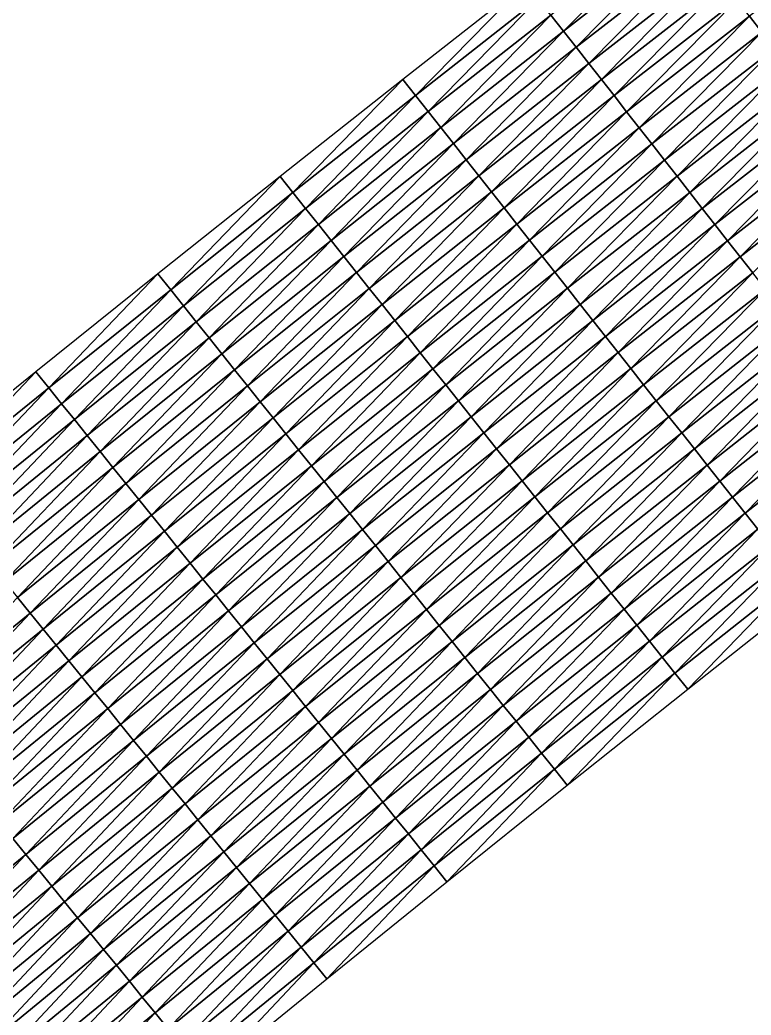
# Model space of a CAD drawing. Header units: metres. Extents: x 479979 to 482619, y 6959976 to 6961524.
# Drawn here: x 480199.9 to 480271.3, y 6960148.4 to 6960245.6 of the extents above; entities that cross this region are included whole.
import ezdxf

# ---------------------------------------------------------------- set-up
doc = ezdxf.new("R2010")
doc.units = ezdxf.units.M

msp = doc.modelspace()

# ---------------------------------------------------------------- linework, layer by layer
at = {"layer": 'GENERAL_FILL_TOP'}
for points in [[(480252.995, 6960244.519, 9.593), (480263.794, 6960255.472, 9.647), (480251.763, 6960246.094, 9.6)], [(480252.995, 6960244.519, 9.593), (480265.02, 6960253.893, 9.64), (480263.794, 6960255.472, 9.647)], [(480272.379, 6960244.414, 10.591), (480283.179, 6960255.292, 10.106), (480271.153, 6960245.994, 10.071)], [(480254.228, 6960242.944, 9.586), (480265.02, 6960253.893, 9.64), (480252.995, 6960244.519, 9.593)], [(480254.228, 6960242.944, 9.586), (480266.247, 6960252.313, 9.632), (480265.02, 6960253.893, 9.64)], [(480255.461, 6960241.369, 9.578), (480266.247, 6960252.313, 9.632), (480254.228, 6960242.944, 9.586)], [(480255.461, 6960241.369, 9.578), (480267.473, 6960250.733, 9.625), (480266.247, 6960252.313, 9.632)], [(480256.693, 6960239.794, 9.571), (480267.473, 6960250.733, 9.625), (480255.461, 6960241.369, 9.578)], [(480256.693, 6960239.794, 9.571), (480268.7, 6960249.153, 9.618), (480267.473, 6960250.733, 9.625)], [(480238.526, 6960238.237, 9.558), (480249.298, 6960249.244, 9.614), (480237.287, 6960239.808, 9.565)], [(480238.526, 6960238.237, 9.558), (480250.53, 6960247.669, 9.607), (480249.298, 6960249.244, 9.614)], [(480257.926, 6960238.219, 9.564), (480268.7, 6960249.153, 9.618), (480256.693, 6960239.794, 9.571)], [(480257.926, 6960238.219, 9.564), (480269.926, 6960247.573, 9.611), (480268.7, 6960249.153, 9.618)], [(480239.764, 6960236.667, 9.551), (480250.53, 6960247.669, 9.607), (480238.526, 6960238.237, 9.558)], [(480239.764, 6960236.667, 9.551), (480251.763, 6960246.094, 9.6), (480250.53, 6960247.669, 9.607)], [(480259.159, 6960236.644, 10.032), (480269.926, 6960247.573, 9.611), (480257.926, 6960238.219, 9.564)], [(480259.159, 6960236.644, 10.032), (480271.153, 6960245.994, 10.071), (480269.926, 6960247.573, 9.611)], [(480241.003, 6960235.097, 9.543), (480251.763, 6960246.094, 9.6), (480239.764, 6960236.667, 9.551)], [(480241.003, 6960235.097, 9.543), (480252.995, 6960244.519, 9.593), (480251.763, 6960246.094, 9.6)], [(480260.391, 6960235.069, 10.552), (480271.153, 6960245.994, 10.071), (480259.159, 6960236.644, 10.032)], [(480260.391, 6960235.069, 10.552), (480272.379, 6960244.414, 10.591), (480271.153, 6960245.994, 10.071)], [(480242.242, 6960233.526, 9.536), (480252.995, 6960244.519, 9.593), (480241.003, 6960235.097, 9.543)], [(480242.242, 6960233.526, 9.536), (480254.228, 6960242.944, 9.586), (480252.995, 6960244.519, 9.593)], [(480261.624, 6960233.494, 10.592), (480272.379, 6960244.414, 10.591), (480260.391, 6960235.069, 10.552)], [(480261.624, 6960233.494, 10.592), (480273.606, 6960242.834, 10.631), (480272.379, 6960244.414, 10.591)], [(480243.48, 6960231.956, 9.529), (480254.228, 6960242.944, 9.586), (480242.242, 6960233.526, 9.536)], [(480243.48, 6960231.956, 9.529), (480255.461, 6960241.369, 9.578), (480254.228, 6960242.944, 9.586)], [(480262.857, 6960231.919, 10.632), (480273.606, 6960242.834, 10.631), (480261.624, 6960233.494, 10.592)], [(480262.857, 6960231.919, 10.632), (480274.832, 6960241.254, 10.671), (480273.606, 6960242.834, 10.631)], [(480244.719, 6960230.386, 9.522), (480255.461, 6960241.369, 9.578), (480243.48, 6960231.956, 9.529)], [(480244.719, 6960230.386, 9.522), (480256.693, 6960239.794, 9.571), (480255.461, 6960241.369, 9.578)], [(480264.089, 6960230.344, 10.672), (480274.832, 6960241.254, 10.671), (480262.857, 6960231.919, 10.632)], [(480264.089, 6960230.344, 10.672), (480276.059, 6960239.674, 10.711), (480274.832, 6960241.254, 10.671)], [(480226.553, 6960228.759, 9.506), (480237.287, 6960239.808, 9.565), (480225.309, 6960230.325, 9.513)], [(480226.553, 6960228.759, 9.506), (480238.526, 6960238.237, 9.558), (480237.287, 6960239.808, 9.565)], [(480245.957, 6960228.815, 9.515), (480256.693, 6960239.794, 9.571), (480244.719, 6960230.386, 9.522)], [(480245.957, 6960228.815, 9.515), (480257.926, 6960238.219, 9.564), (480256.693, 6960239.794, 9.571)], [(480265.322, 6960228.769, 10.712), (480276.059, 6960239.674, 10.711), (480264.089, 6960230.344, 10.672)], [(480265.322, 6960228.769, 10.712), (480277.285, 6960238.095, 10.751), (480276.059, 6960239.674, 10.711)], [(480227.798, 6960227.193, 9.499), (480238.526, 6960238.237, 9.558), (480226.553, 6960228.759, 9.506)], [(480227.798, 6960227.193, 9.499), (480239.764, 6960236.667, 9.551), (480238.526, 6960238.237, 9.558)], [(480247.196, 6960227.245, 9.991), (480257.926, 6960238.219, 9.564), (480245.957, 6960228.815, 9.515)], [(480247.196, 6960227.245, 9.991), (480259.159, 6960236.644, 10.032), (480257.926, 6960238.219, 9.564)], [(480266.554, 6960227.194, 10.752), (480277.285, 6960238.095, 10.751), (480265.322, 6960228.769, 10.712)], [(480266.554, 6960227.194, 10.752), (480278.512, 6960236.515, 10.791), (480277.285, 6960238.095, 10.751)], [(480229.042, 6960225.627, 9.492), (480239.764, 6960236.667, 9.551), (480227.798, 6960227.193, 9.499)], [(480229.042, 6960225.627, 9.492), (480241.003, 6960235.097, 9.543), (480239.764, 6960236.667, 9.551)], [(480248.434, 6960225.675, 10.511), (480259.159, 6960236.644, 10.032), (480247.196, 6960227.245, 9.991)], [(480248.434, 6960225.675, 10.511), (480260.391, 6960235.069, 10.552), (480259.159, 6960236.644, 10.032)], [(480267.787, 6960225.619, 10.792), (480278.512, 6960236.515, 10.791), (480266.554, 6960227.194, 10.752)], [(480267.787, 6960225.619, 10.792), (480279.738, 6960234.935, 10.831), (480278.512, 6960236.515, 10.791)], [(480230.286, 6960224.061, 9.485), (480241.003, 6960235.097, 9.543), (480229.042, 6960225.627, 9.492)], [(480230.286, 6960224.061, 9.485), (480242.242, 6960233.526, 9.536), (480241.003, 6960235.097, 9.543)], [(480249.673, 6960224.104, 10.551), (480260.391, 6960235.069, 10.552), (480248.434, 6960225.675, 10.511)], [(480249.673, 6960224.104, 10.551), (480261.624, 6960233.494, 10.592), (480260.391, 6960235.069, 10.552)], [(480269.02, 6960224.044, 10.832), (480279.738, 6960234.935, 10.831), (480267.787, 6960225.619, 10.792)], [(480269.02, 6960224.044, 10.832), (480280.965, 6960233.355, 10.871), (480279.738, 6960234.935, 10.831)], [(480231.53, 6960222.496, 9.478), (480242.242, 6960233.526, 9.536), (480230.286, 6960224.061, 9.485)], [(480231.53, 6960222.496, 9.478), (480243.48, 6960231.956, 9.529), (480242.242, 6960233.526, 9.536)], [(480250.911, 6960222.534, 10.591), (480261.624, 6960233.494, 10.592), (480249.673, 6960224.104, 10.551)], [(480250.911, 6960222.534, 10.591), (480262.857, 6960231.919, 10.632), (480261.624, 6960233.494, 10.592)], [(480270.252, 6960222.469, 10.792), (480280.965, 6960233.355, 10.871), (480269.02, 6960224.044, 10.832)], [(480270.252, 6960222.469, 10.792), (480282.191, 6960231.775, 10.831), (480280.965, 6960233.355, 10.871)], [(480232.775, 6960220.93, 9.471), (480243.48, 6960231.956, 9.529), (480231.53, 6960222.496, 9.478)], [(480232.775, 6960220.93, 9.471), (480244.719, 6960230.386, 9.522), (480243.48, 6960231.956, 9.529)], [(480252.15, 6960220.964, 10.631), (480262.857, 6960231.919, 10.632), (480250.911, 6960222.534, 10.591)], [(480252.15, 6960220.964, 10.631), (480264.089, 6960230.344, 10.672), (480262.857, 6960231.919, 10.632)], [(480271.485, 6960220.894, 10.752), (480282.191, 6960231.775, 10.831), (480270.252, 6960222.469, 10.792)], [(480214.612, 6960219.236, 9.453), (480225.309, 6960230.325, 9.513), (480213.362, 6960220.797, 9.46)], [(480214.612, 6960219.236, 9.453), (480226.553, 6960228.759, 9.506), (480225.309, 6960230.325, 9.513)], [(480234.019, 6960219.364, 9.464), (480244.719, 6960230.386, 9.522), (480232.775, 6960220.93, 9.471)], [(480234.019, 6960219.364, 9.464), (480245.957, 6960228.815, 9.515), (480244.719, 6960230.386, 9.522)], [(480253.389, 6960219.393, 10.671), (480264.089, 6960230.344, 10.672), (480252.15, 6960220.964, 10.631)], [(480253.389, 6960219.393, 10.671), (480265.322, 6960228.769, 10.712), (480264.089, 6960230.344, 10.672)], [(480235.263, 6960217.798, 9.948), (480245.957, 6960228.815, 9.515), (480234.019, 6960219.364, 9.464)], [(480235.263, 6960217.798, 9.948), (480247.196, 6960227.245, 9.991), (480245.957, 6960228.815, 9.515)], [(480254.627, 6960217.823, 10.711), (480265.322, 6960228.769, 10.712), (480253.389, 6960219.393, 10.671)], [(480254.627, 6960217.823, 10.711), (480266.554, 6960227.194, 10.752), (480265.322, 6960228.769, 10.712)], [(480215.862, 6960217.674, 9.446), (480226.553, 6960228.759, 9.506), (480214.612, 6960219.236, 9.453)], [(480215.862, 6960217.674, 9.446), (480227.798, 6960227.193, 9.499), (480226.553, 6960228.759, 9.506)], [(480217.111, 6960216.113, 9.439), (480227.798, 6960227.193, 9.499), (480215.862, 6960217.674, 9.446)], [(480217.111, 6960216.113, 9.439), (480229.042, 6960225.627, 9.492), (480227.798, 6960227.193, 9.499)], [(480236.507, 6960216.232, 10.468), (480247.196, 6960227.245, 9.991), (480235.263, 6960217.798, 9.948)], [(480236.507, 6960216.232, 10.468), (480248.434, 6960225.675, 10.511), (480247.196, 6960227.245, 9.991)], [(480255.866, 6960216.253, 10.751), (480266.554, 6960227.194, 10.752), (480254.627, 6960217.823, 10.711)], [(480255.866, 6960216.253, 10.751), (480267.787, 6960225.619, 10.792), (480266.554, 6960227.194, 10.752)], [(480218.361, 6960214.551, 9.432), (480229.042, 6960225.627, 9.492), (480217.111, 6960216.113, 9.439)], [(480218.361, 6960214.551, 9.432), (480230.286, 6960224.061, 9.485), (480229.042, 6960225.627, 9.492)], [(480237.752, 6960214.666, 10.508), (480248.434, 6960225.675, 10.511), (480236.507, 6960216.232, 10.468)], [(480237.752, 6960214.666, 10.508), (480249.673, 6960224.104, 10.551), (480248.434, 6960225.675, 10.511)], [(480257.104, 6960214.682, 10.791), (480267.787, 6960225.619, 10.792), (480255.866, 6960216.253, 10.751)], [(480257.104, 6960214.682, 10.791), (480269.02, 6960224.044, 10.832), (480267.787, 6960225.619, 10.792)], [(480219.611, 6960212.99, 9.425), (480230.286, 6960224.061, 9.485), (480218.361, 6960214.551, 9.432)], [(480219.611, 6960212.99, 9.425), (480231.53, 6960222.496, 9.478), (480230.286, 6960224.061, 9.485)], [(480238.996, 6960213.101, 10.548), (480249.673, 6960224.104, 10.551), (480237.752, 6960214.666, 10.508)], [(480238.996, 6960213.101, 10.548), (480250.911, 6960222.534, 10.591), (480249.673, 6960224.104, 10.551)], [(480258.343, 6960213.112, 10.751), (480269.02, 6960224.044, 10.832), (480257.104, 6960214.682, 10.791)], [(480258.343, 6960213.112, 10.751), (480270.252, 6960222.469, 10.792), (480269.02, 6960224.044, 10.832)], [(480220.86, 6960211.428, 9.418), (480231.53, 6960222.496, 9.478), (480219.611, 6960212.99, 9.425)], [(480220.86, 6960211.428, 9.418), (480232.775, 6960220.93, 9.471), (480231.53, 6960222.496, 9.478)], [(480240.24, 6960211.535, 10.588), (480250.911, 6960222.534, 10.591), (480238.996, 6960213.101, 10.548)], [(480240.24, 6960211.535, 10.588), (480252.15, 6960220.964, 10.631), (480250.911, 6960222.534, 10.591)], [(480259.581, 6960211.542, 10.711), (480270.252, 6960222.469, 10.792), (480258.343, 6960213.112, 10.751)], [(480259.581, 6960211.542, 10.711), (480271.485, 6960220.894, 10.752), (480270.252, 6960222.469, 10.792)], [(480202.7, 6960209.67, 9.397), (480213.362, 6960220.797, 9.46), (480201.446, 6960211.227, 9.404)], [(480202.7, 6960209.67, 9.397), (480214.612, 6960219.236, 9.453), (480213.362, 6960220.797, 9.46)], [(480222.11, 6960209.867, 9.411), (480232.775, 6960220.93, 9.471), (480220.86, 6960211.428, 9.418)], [(480222.11, 6960209.867, 9.411), (480234.019, 6960219.364, 9.464), (480232.775, 6960220.93, 9.471)], [(480241.484, 6960209.969, 10.628), (480252.15, 6960220.964, 10.631), (480240.24, 6960211.535, 10.588)], [(480241.484, 6960209.969, 10.628), (480253.389, 6960219.393, 10.671), (480252.15, 6960220.964, 10.631)], [(480260.82, 6960209.971, 10.671), (480271.485, 6960220.894, 10.752), (480259.581, 6960211.542, 10.711)], [(480260.82, 6960209.971, 10.671), (480272.718, 6960219.319, 10.712), (480271.485, 6960220.894, 10.752)], [(480203.955, 6960208.113, 9.39), (480214.612, 6960219.236, 9.453), (480202.7, 6960209.67, 9.397)], [(480203.955, 6960208.113, 9.39), (480215.862, 6960217.674, 9.446), (480214.612, 6960219.236, 9.453)], [(480223.36, 6960208.305, 9.902), (480234.019, 6960219.364, 9.464), (480222.11, 6960209.867, 9.411)], [(480223.36, 6960208.305, 9.902), (480235.263, 6960217.798, 9.948), (480234.019, 6960219.364, 9.464)], [(480242.729, 6960208.403, 10.668), (480253.389, 6960219.393, 10.671), (480241.484, 6960209.969, 10.628)], [(480242.729, 6960208.403, 10.668), (480254.627, 6960217.823, 10.711), (480253.389, 6960219.393, 10.671)], [(480262.059, 6960208.401, 10.631), (480272.718, 6960219.319, 10.712), (480260.82, 6960209.971, 10.671)], [(480262.059, 6960208.401, 10.631), (480273.95, 6960217.744, 10.672), (480272.718, 6960219.319, 10.712)], [(480205.21, 6960206.555, 9.383), (480215.862, 6960217.674, 9.446), (480203.955, 6960208.113, 9.39)], [(480205.21, 6960206.555, 9.383), (480217.111, 6960216.113, 9.439), (480215.862, 6960217.674, 9.446)], [(480224.609, 6960206.744, 10.422), (480235.263, 6960217.798, 9.948), (480223.36, 6960208.305, 9.902)], [(480224.609, 6960206.744, 10.422), (480236.507, 6960216.232, 10.468), (480235.263, 6960217.798, 9.948)], [(480243.973, 6960206.837, 10.708), (480254.627, 6960217.823, 10.711), (480242.729, 6960208.403, 10.668)], [(480243.973, 6960206.837, 10.708), (480255.866, 6960216.253, 10.751), (480254.627, 6960217.823, 10.711)], [(480263.297, 6960206.831, 10.591), (480273.95, 6960217.744, 10.672), (480262.059, 6960208.401, 10.631)], [(480263.297, 6960206.831, 10.591), (480275.183, 6960216.169, 10.632), (480273.95, 6960217.744, 10.672)], [(480225.859, 6960205.182, 10.462), (480236.507, 6960216.232, 10.468), (480224.609, 6960206.744, 10.422)], [(480225.859, 6960205.182, 10.462), (480237.752, 6960214.666, 10.508), (480236.507, 6960216.232, 10.468)], [(480245.217, 6960205.271, 10.748), (480255.866, 6960216.253, 10.751), (480243.973, 6960206.837, 10.708)], [(480245.217, 6960205.271, 10.748), (480257.104, 6960214.682, 10.791), (480255.866, 6960216.253, 10.751)], [(480264.536, 6960205.26, 10.551), (480275.183, 6960216.169, 10.632), (480263.297, 6960206.831, 10.591)], [(480264.536, 6960205.26, 10.551), (480276.416, 6960214.594, 10.592), (480275.183, 6960216.169, 10.632)], [(480206.465, 6960204.998, 9.376), (480217.111, 6960216.113, 9.439), (480205.21, 6960206.555, 9.383)], [(480206.465, 6960204.998, 9.376), (480218.361, 6960214.551, 9.432), (480217.111, 6960216.113, 9.439)], [(480207.72, 6960203.441, 9.369), (480218.361, 6960214.551, 9.432), (480206.465, 6960204.998, 9.376)], [(480207.72, 6960203.441, 9.369), (480219.611, 6960212.99, 9.425), (480218.361, 6960214.551, 9.432)], [(480227.109, 6960203.621, 10.502), (480237.752, 6960214.666, 10.508), (480225.859, 6960205.182, 10.462)], [(480227.109, 6960203.621, 10.502), (480238.996, 6960213.101, 10.548), (480237.752, 6960214.666, 10.508)], [(480246.461, 6960203.706, 10.708), (480257.104, 6960214.682, 10.791), (480245.217, 6960205.271, 10.748)], [(480246.461, 6960203.706, 10.708), (480258.343, 6960213.112, 10.751), (480257.104, 6960214.682, 10.791)], [(480265.774, 6960203.69, 10.511), (480276.416, 6960214.594, 10.592), (480264.536, 6960205.26, 10.551)], [(480265.774, 6960203.69, 10.511), (480277.648, 6960213.019, 10.552), (480276.416, 6960214.594, 10.592)], [(480208.975, 6960201.883, 9.362), (480219.611, 6960212.99, 9.425), (480207.72, 6960203.441, 9.369)], [(480208.975, 6960201.883, 9.362), (480220.86, 6960211.428, 9.418), (480219.611, 6960212.99, 9.425)], [(480228.359, 6960202.059, 10.542), (480238.996, 6960213.101, 10.548), (480227.109, 6960203.621, 10.502)], [(480228.359, 6960202.059, 10.542), (480240.24, 6960211.535, 10.588), (480238.996, 6960213.101, 10.548)], [(480247.706, 6960202.14, 10.668), (480258.343, 6960213.112, 10.751), (480246.461, 6960203.706, 10.708)], [(480247.706, 6960202.14, 10.668), (480259.581, 6960211.542, 10.711), (480258.343, 6960213.112, 10.751)], [(480267.013, 6960202.12, 9.991), (480277.648, 6960213.019, 10.552), (480265.774, 6960203.69, 10.511)], [(480267.013, 6960202.12, 9.991), (480278.881, 6960211.444, 10.032), (480277.648, 6960213.019, 10.552)], [(480210.23, 6960200.326, 9.356), (480220.86, 6960211.428, 9.418), (480208.975, 6960201.883, 9.362)], [(480210.23, 6960200.326, 9.356), (480222.11, 6960209.867, 9.411), (480220.86, 6960211.428, 9.418)], [(480229.608, 6960200.498, 10.582), (480240.24, 6960211.535, 10.588), (480228.359, 6960202.059, 10.542)], [(480229.608, 6960200.498, 10.582), (480241.484, 6960209.969, 10.628), (480240.24, 6960211.535, 10.588)], [(480248.95, 6960200.574, 10.628), (480259.581, 6960211.542, 10.711), (480247.706, 6960202.14, 10.668)], [(480248.95, 6960200.574, 10.628), (480260.82, 6960209.971, 10.671), (480259.581, 6960211.542, 10.711)], [(480268.251, 6960200.549, 9.387), (480278.881, 6960211.444, 10.032), (480267.013, 6960202.12, 9.991)], [(480268.251, 6960200.549, 9.387), (480280.113, 6960209.869, 9.434), (480278.881, 6960211.444, 10.032)], [(480190.818, 6960200.064, 9.34), (480201.446, 6960211.227, 9.404), (480189.558, 6960201.617, 9.347)], [(480190.818, 6960200.064, 9.34), (480202.7, 6960209.67, 9.397), (480201.446, 6960211.227, 9.404)], [(480192.077, 6960198.51, 9.333), (480202.7, 6960209.67, 9.397), (480190.818, 6960200.064, 9.34)], [(480192.077, 6960198.51, 9.333), (480203.955, 6960208.113, 9.39), (480202.7, 6960209.67, 9.397)], [(480211.485, 6960198.769, 9.853), (480222.11, 6960209.867, 9.411), (480210.23, 6960200.326, 9.356)], [(480211.485, 6960198.769, 9.853), (480223.36, 6960208.305, 9.902), (480222.11, 6960209.867, 9.411)], [(480230.858, 6960198.936, 10.622), (480241.484, 6960209.969, 10.628), (480229.608, 6960200.498, 10.582)], [(480230.858, 6960198.936, 10.622), (480242.729, 6960208.403, 10.668), (480241.484, 6960209.969, 10.628)], [(480250.194, 6960199.008, 10.588), (480260.82, 6960209.971, 10.671), (480248.95, 6960200.574, 10.628)], [(480250.194, 6960199.008, 10.588), (480262.059, 6960208.401, 10.631), (480260.82, 6960209.971, 10.671)], [(480269.49, 6960198.979, 9.379), (480280.113, 6960209.869, 9.434), (480268.251, 6960200.549, 9.387)], [(480269.49, 6960198.979, 9.379), (480281.346, 6960208.294, 9.427), (480280.113, 6960209.869, 9.434)], [(480232.108, 6960197.375, 10.662), (480242.729, 6960208.403, 10.668), (480230.858, 6960198.936, 10.622)], [(480232.108, 6960197.375, 10.662), (480243.973, 6960206.837, 10.708), (480242.729, 6960208.403, 10.668)], [(480251.438, 6960197.442, 10.548), (480262.059, 6960208.401, 10.631), (480250.194, 6960199.008, 10.588)], [(480251.438, 6960197.442, 10.548), (480263.297, 6960206.831, 10.591), (480262.059, 6960208.401, 10.631)], [(480193.337, 6960196.957, 9.326), (480203.955, 6960208.113, 9.39), (480192.077, 6960198.51, 9.333)], [(480193.337, 6960196.957, 9.326), (480205.21, 6960206.555, 9.383), (480203.955, 6960208.113, 9.39)], [(480212.739, 6960197.211, 10.373), (480223.36, 6960208.305, 9.902), (480211.485, 6960198.769, 9.853)], [(480212.739, 6960197.211, 10.373), (480224.609, 6960206.744, 10.422), (480223.36, 6960208.305, 9.902)], [(480270.729, 6960197.409, 9.372), (480281.346, 6960208.294, 9.427), (480269.49, 6960198.979, 9.379)], [(480270.729, 6960197.409, 9.372), (480282.579, 6960206.719, 9.42), (480281.346, 6960208.294, 9.427)], [(480194.597, 6960195.404, 9.319), (480205.21, 6960206.555, 9.383), (480193.337, 6960196.957, 9.326)], [(480194.597, 6960195.404, 9.319), (480206.465, 6960204.998, 9.376), (480205.21, 6960206.555, 9.383)], [(480213.994, 6960195.654, 10.413), (480224.609, 6960206.744, 10.422), (480212.739, 6960197.211, 10.373)], [(480213.994, 6960195.654, 10.413), (480225.859, 6960205.182, 10.462), (480224.609, 6960206.744, 10.422)], [(480233.357, 6960195.813, 10.702), (480243.973, 6960206.837, 10.708), (480232.108, 6960197.375, 10.662)], [(480233.357, 6960195.813, 10.702), (480245.217, 6960205.271, 10.748), (480243.973, 6960206.837, 10.708)], [(480252.683, 6960195.876, 10.508), (480263.297, 6960206.831, 10.591), (480251.438, 6960197.442, 10.548)], [(480252.683, 6960195.876, 10.508), (480264.536, 6960205.26, 10.551), (480263.297, 6960206.831, 10.591)], [(480271.967, 6960195.838, 9.365), (480282.579, 6960206.719, 9.42), (480270.729, 6960197.409, 9.372)], [(480195.857, 6960193.85, 9.312), (480206.465, 6960204.998, 9.376), (480194.597, 6960195.404, 9.319)], [(480195.857, 6960193.85, 9.312), (480207.72, 6960203.441, 9.369), (480206.465, 6960204.998, 9.376)], [(480215.249, 6960194.097, 10.453), (480225.859, 6960205.182, 10.462), (480213.994, 6960195.654, 10.413)], [(480215.249, 6960194.097, 10.453), (480227.109, 6960203.621, 10.502), (480225.859, 6960205.182, 10.462)], [(480234.607, 6960194.252, 10.662), (480245.217, 6960205.271, 10.748), (480233.357, 6960195.813, 10.702)], [(480234.607, 6960194.252, 10.662), (480246.461, 6960203.706, 10.708), (480245.217, 6960205.271, 10.748)], [(480253.927, 6960194.311, 10.468), (480264.536, 6960205.26, 10.551), (480252.683, 6960195.876, 10.508)], [(480253.927, 6960194.311, 10.468), (480265.774, 6960203.69, 10.511), (480264.536, 6960205.26, 10.551)], [(480216.504, 6960192.539, 10.493), (480227.109, 6960203.621, 10.502), (480215.249, 6960194.097, 10.453)], [(480216.504, 6960192.539, 10.493), (480228.359, 6960202.059, 10.542), (480227.109, 6960203.621, 10.502)], [(480235.857, 6960192.69, 10.622), (480246.461, 6960203.706, 10.708), (480234.607, 6960194.252, 10.662)], [(480235.857, 6960192.69, 10.622), (480247.706, 6960202.14, 10.668), (480246.461, 6960203.706, 10.708)], [(480255.171, 6960192.745, 9.948), (480265.774, 6960203.69, 10.511), (480253.927, 6960194.311, 10.468)], [(480255.171, 6960192.745, 9.948), (480267.013, 6960202.12, 9.991), (480265.774, 6960203.69, 10.511)], [(480197.117, 6960192.297, 9.305), (480207.72, 6960203.441, 9.369), (480195.857, 6960193.85, 9.312)], [(480197.117, 6960192.297, 9.305), (480208.975, 6960201.883, 9.362), (480207.72, 6960203.441, 9.369)], [(480198.376, 6960190.744, 9.299), (480208.975, 6960201.883, 9.362), (480197.117, 6960192.297, 9.305)], [(480198.376, 6960190.744, 9.299), (480210.23, 6960200.326, 9.356), (480208.975, 6960201.883, 9.362)], [(480217.759, 6960190.982, 10.533), (480228.359, 6960202.059, 10.542), (480216.504, 6960192.539, 10.493)], [(480217.759, 6960190.982, 10.533), (480229.608, 6960200.498, 10.582), (480228.359, 6960202.059, 10.542)], [(480237.106, 6960191.129, 10.582), (480247.706, 6960202.14, 10.668), (480235.857, 6960192.69, 10.622)], [(480237.106, 6960191.129, 10.582), (480248.95, 6960200.574, 10.628), (480247.706, 6960202.14, 10.668)], [(480256.415, 6960191.179, 9.336), (480267.013, 6960202.12, 9.991), (480255.171, 6960192.745, 9.948)], [(480256.415, 6960191.179, 9.336), (480268.251, 6960200.549, 9.387), (480267.013, 6960202.12, 9.991)], [(480238.356, 6960189.567, 10.542), (480248.95, 6960200.574, 10.628), (480237.106, 6960191.129, 10.582)], [(480238.356, 6960189.567, 10.542), (480250.194, 6960199.008, 10.588), (480248.95, 6960200.574, 10.628)], [(480199.636, 6960189.19, 9.802), (480210.23, 6960200.326, 9.356), (480198.376, 6960190.744, 9.299)], [(480199.636, 6960189.19, 9.802), (480211.485, 6960198.769, 9.853), (480210.23, 6960200.326, 9.356)], [(480219.014, 6960189.425, 10.573), (480229.608, 6960200.498, 10.582), (480217.759, 6960190.982, 10.533)], [(480219.014, 6960189.425, 10.573), (480230.858, 6960198.936, 10.622), (480229.608, 6960200.498, 10.582)], [(480257.66, 6960189.613, 9.329), (480268.251, 6960200.549, 9.387), (480256.415, 6960191.179, 9.336)], [(480257.66, 6960189.613, 9.329), (480269.49, 6960198.979, 9.379), (480268.251, 6960200.549, 9.387)], [(480200.896, 6960187.637, 10.322), (480211.485, 6960198.769, 9.853), (480199.636, 6960189.19, 9.802)], [(480200.896, 6960187.637, 10.322), (480212.739, 6960197.211, 10.373), (480211.485, 6960198.769, 9.853)], [(480220.269, 6960187.867, 10.613), (480230.858, 6960198.936, 10.622), (480219.014, 6960189.425, 10.573)], [(480220.269, 6960187.867, 10.613), (480232.108, 6960197.375, 10.662), (480230.858, 6960198.936, 10.622)], [(480239.606, 6960188.006, 10.502), (480250.194, 6960199.008, 10.588), (480238.356, 6960189.567, 10.542)], [(480239.606, 6960188.006, 10.502), (480251.438, 6960197.442, 10.548), (480250.194, 6960199.008, 10.588)], [(480258.904, 6960188.047, 9.322), (480269.49, 6960198.979, 9.379), (480257.66, 6960189.613, 9.329)], [(480258.904, 6960188.047, 9.322), (480270.729, 6960197.409, 9.372), (480269.49, 6960198.979, 9.379)], [(480202.156, 6960186.084, 10.362), (480212.739, 6960197.211, 10.373), (480200.896, 6960187.637, 10.322)], [(480202.156, 6960186.084, 10.362), (480213.994, 6960195.654, 10.413), (480212.739, 6960197.211, 10.373)], [(480221.523, 6960186.31, 10.653), (480232.108, 6960197.375, 10.662), (480220.269, 6960187.867, 10.613)], [(480221.523, 6960186.31, 10.653), (480233.357, 6960195.813, 10.702), (480232.108, 6960197.375, 10.662)], [(480240.855, 6960186.444, 10.462), (480251.438, 6960197.442, 10.548), (480239.606, 6960188.006, 10.502)], [(480240.855, 6960186.444, 10.462), (480252.683, 6960195.876, 10.508), (480251.438, 6960197.442, 10.548)], [(480260.148, 6960186.481, 9.315), (480270.729, 6960197.409, 9.372), (480258.904, 6960188.047, 9.322)], [(480260.148, 6960186.481, 9.315), (480271.967, 6960195.838, 9.365), (480270.729, 6960197.409, 9.372)], [(480222.778, 6960184.753, 10.613), (480233.357, 6960195.813, 10.702), (480221.523, 6960186.31, 10.653)], [(480222.778, 6960184.753, 10.613), (480234.607, 6960194.252, 10.662), (480233.357, 6960195.813, 10.702)], [(480242.105, 6960184.883, 10.422), (480252.683, 6960195.876, 10.508), (480240.855, 6960186.444, 10.462)], [(480242.105, 6960184.883, 10.422), (480253.927, 6960194.311, 10.468), (480252.683, 6960195.876, 10.508)], [(480261.392, 6960184.915, 9.308), (480271.967, 6960195.838, 9.365), (480260.148, 6960186.481, 9.315)], [(480261.392, 6960184.915, 9.308), (480273.206, 6960194.268, 9.358), (480271.967, 6960195.838, 9.365)], [(480203.416, 6960184.53, 10.402), (480213.994, 6960195.654, 10.413), (480202.156, 6960186.084, 10.362)], [(480203.416, 6960184.53, 10.402), (480215.249, 6960194.097, 10.453), (480213.994, 6960195.654, 10.413)], [(480204.675, 6960182.977, 10.442), (480215.249, 6960194.097, 10.453), (480203.416, 6960184.53, 10.402)], [(480204.675, 6960182.977, 10.442), (480216.504, 6960192.539, 10.493), (480215.249, 6960194.097, 10.453)], [(480224.033, 6960183.195, 10.573), (480234.607, 6960194.252, 10.662), (480222.778, 6960184.753, 10.613)], [(480224.033, 6960183.195, 10.573), (480235.857, 6960192.69, 10.622), (480234.607, 6960194.252, 10.662)], [(480243.355, 6960183.321, 9.902), (480253.927, 6960194.311, 10.468), (480242.105, 6960184.883, 10.422)], [(480243.355, 6960183.321, 9.902), (480255.171, 6960192.745, 9.948), (480253.927, 6960194.311, 10.468)], [(480262.637, 6960183.35, 9.301), (480273.206, 6960194.268, 9.358), (480261.392, 6960184.915, 9.308)], [(480262.637, 6960183.35, 9.301), (480274.444, 6960192.698, 9.351), (480273.206, 6960194.268, 9.358)], [(480205.935, 6960181.424, 10.482), (480216.504, 6960192.539, 10.493), (480204.675, 6960182.977, 10.442)], [(480205.935, 6960181.424, 10.482), (480217.759, 6960190.982, 10.533), (480216.504, 6960192.539, 10.493)], [(480225.288, 6960181.638, 10.533), (480235.857, 6960192.69, 10.622), (480224.033, 6960183.195, 10.573)], [(480225.288, 6960181.638, 10.533), (480237.106, 6960191.129, 10.582), (480235.857, 6960192.69, 10.622)], [(480244.604, 6960181.76, 9.284), (480255.171, 6960192.745, 9.948), (480243.355, 6960183.321, 9.902)], [(480244.604, 6960181.76, 9.284), (480256.415, 6960191.179, 9.336), (480255.171, 6960192.745, 9.948)], [(480263.881, 6960181.784, 9.294), (480274.444, 6960192.698, 9.351), (480262.637, 6960183.35, 9.301)], [(480263.881, 6960181.784, 9.294), (480275.683, 6960191.127, 9.344), (480274.444, 6960192.698, 9.351)], [(480207.195, 6960179.87, 10.522), (480217.759, 6960190.982, 10.533), (480205.935, 6960181.424, 10.482)], [(480207.195, 6960179.87, 10.522), (480219.014, 6960189.425, 10.573), (480217.759, 6960190.982, 10.533)], [(480226.543, 6960180.081, 10.493), (480237.106, 6960191.129, 10.582), (480225.288, 6960181.638, 10.533)], [(480226.543, 6960180.081, 10.493), (480238.356, 6960189.567, 10.542), (480237.106, 6960191.129, 10.582)], [(480245.854, 6960180.198, 9.277), (480256.415, 6960191.179, 9.336), (480244.604, 6960181.76, 9.284)], [(480245.854, 6960180.198, 9.277), (480257.66, 6960189.613, 9.329), (480256.415, 6960191.179, 9.336)], [(480265.125, 6960180.218, 9.287), (480275.683, 6960191.127, 9.344), (480263.881, 6960181.784, 9.294)], [(480265.125, 6960180.218, 9.287), (480276.921, 6960189.557, 9.337), (480275.683, 6960191.127, 9.344)], [(480189.078, 6960178.023, 10.269), (480200.896, 6960187.637, 10.322), (480199.636, 6960189.19, 9.802)], [(480208.455, 6960178.317, 10.562), (480219.014, 6960189.425, 10.573), (480207.195, 6960179.87, 10.522)], [(480208.455, 6960178.317, 10.562), (480220.269, 6960187.867, 10.613), (480219.014, 6960189.425, 10.573)], [(480227.798, 6960178.523, 10.453), (480238.356, 6960189.567, 10.542), (480226.543, 6960180.081, 10.493)], [(480227.798, 6960178.523, 10.453), (480239.606, 6960188.006, 10.502), (480238.356, 6960189.567, 10.542)], [(480247.104, 6960178.637, 9.27), (480257.66, 6960189.613, 9.329), (480245.854, 6960180.198, 9.277)], [(480247.104, 6960178.637, 9.27), (480258.904, 6960188.047, 9.322), (480257.66, 6960189.613, 9.329)], [(480229.053, 6960176.966, 10.413), (480239.606, 6960188.006, 10.502), (480227.798, 6960178.523, 10.453)], [(480229.053, 6960176.966, 10.413), (480240.855, 6960186.444, 10.462), (480239.606, 6960188.006, 10.502)], [(480248.353, 6960177.075, 9.263), (480258.904, 6960188.047, 9.322), (480247.104, 6960178.637, 9.27)], [(480248.353, 6960177.075, 9.263), (480260.148, 6960186.481, 9.315), (480258.904, 6960188.047, 9.322)], [(480190.343, 6960176.473, 10.309), (480200.896, 6960187.637, 10.322), (480189.078, 6960178.023, 10.269)], [(480190.343, 6960176.473, 10.309), (480202.156, 6960186.084, 10.362), (480200.896, 6960187.637, 10.322)], [(480209.715, 6960176.764, 10.602), (480220.269, 6960187.867, 10.613), (480208.455, 6960178.317, 10.562)], [(480209.715, 6960176.764, 10.602), (480221.523, 6960186.31, 10.653), (480220.269, 6960187.867, 10.613)], [(480191.607, 6960174.924, 10.349), (480202.156, 6960186.084, 10.362), (480190.343, 6960176.473, 10.309)], [(480191.607, 6960174.924, 10.349), (480203.416, 6960184.53, 10.402), (480202.156, 6960186.084, 10.362)], [(480210.974, 6960175.21, 10.562), (480221.523, 6960186.31, 10.653), (480209.715, 6960176.764, 10.602)], [(480210.974, 6960175.21, 10.562), (480222.778, 6960184.753, 10.613), (480221.523, 6960186.31, 10.653)], [(480230.308, 6960175.409, 10.373), (480240.855, 6960186.444, 10.462), (480229.053, 6960176.966, 10.413)], [(480230.308, 6960175.409, 10.373), (480242.105, 6960184.883, 10.422), (480240.855, 6960186.444, 10.462)], [(480249.603, 6960175.514, 9.256), (480260.148, 6960186.481, 9.315), (480248.353, 6960177.075, 9.263)], [(480249.603, 6960175.514, 9.256), (480261.392, 6960184.915, 9.308), (480260.148, 6960186.481, 9.315)], [(480192.872, 6960173.374, 10.389), (480203.416, 6960184.53, 10.402), (480191.607, 6960174.924, 10.349)], [(480192.872, 6960173.374, 10.389), (480204.675, 6960182.977, 10.442), (480203.416, 6960184.53, 10.402)], [(480212.234, 6960173.657, 10.522), (480222.778, 6960184.753, 10.613), (480210.974, 6960175.21, 10.562)], [(480212.234, 6960173.657, 10.522), (480224.033, 6960183.195, 10.573), (480222.778, 6960184.753, 10.613)], [(480231.562, 6960173.851, 9.853), (480242.105, 6960184.883, 10.422), (480230.308, 6960175.409, 10.373)], [(480231.562, 6960173.851, 9.853), (480243.355, 6960183.321, 9.902), (480242.105, 6960184.883, 10.422)], [(480250.853, 6960173.952, 9.249), (480261.392, 6960184.915, 9.308), (480249.603, 6960175.514, 9.256)], [(480250.853, 6960173.952, 9.249), (480262.637, 6960183.35, 9.301), (480261.392, 6960184.915, 9.308)], [(480213.494, 6960172.104, 10.482), (480224.033, 6960183.195, 10.573), (480212.234, 6960173.657, 10.522)], [(480213.494, 6960172.104, 10.482), (480225.288, 6960181.638, 10.533), (480224.033, 6960183.195, 10.573)], [(480232.817, 6960172.294, 9.23), (480243.355, 6960183.321, 9.902), (480231.562, 6960173.851, 9.853)], [(480232.817, 6960172.294, 9.23), (480244.604, 6960181.76, 9.284), (480243.355, 6960183.321, 9.902)], [(480252.103, 6960172.391, 9.242), (480262.637, 6960183.35, 9.301), (480250.853, 6960173.952, 9.249)], [(480252.103, 6960172.391, 9.242), (480263.881, 6960181.784, 9.294), (480262.637, 6960183.35, 9.301)], [(480194.136, 6960171.824, 10.429), (480204.675, 6960182.977, 10.442), (480192.872, 6960173.374, 10.389)], [(480194.136, 6960171.824, 10.429), (480205.935, 6960181.424, 10.482), (480204.675, 6960182.977, 10.442)], [(480195.401, 6960170.275, 10.469), (480205.935, 6960181.424, 10.482), (480194.136, 6960171.824, 10.429)], [(480195.401, 6960170.275, 10.469), (480207.195, 6960179.87, 10.522), (480205.935, 6960181.424, 10.482)], [(480214.754, 6960170.55, 10.442), (480225.288, 6960181.638, 10.533), (480213.494, 6960172.104, 10.482)], [(480214.754, 6960170.55, 10.442), (480226.543, 6960180.081, 10.493), (480225.288, 6960181.638, 10.533)], [(480234.072, 6960170.737, 9.223), (480244.604, 6960181.76, 9.284), (480232.817, 6960172.294, 9.23)], [(480234.072, 6960170.737, 9.223), (480245.854, 6960180.198, 9.277), (480244.604, 6960181.76, 9.284)], [(480253.352, 6960170.829, 9.235), (480263.881, 6960181.784, 9.294), (480252.103, 6960172.391, 9.242)], [(480253.352, 6960170.829, 9.235), (480265.125, 6960180.218, 9.287), (480263.881, 6960181.784, 9.294)], [(480235.327, 6960169.179, 9.216), (480245.854, 6960180.198, 9.277), (480234.072, 6960170.737, 9.223)], [(480235.327, 6960169.179, 9.216), (480247.104, 6960178.637, 9.27), (480245.854, 6960180.198, 9.277)], [(480196.665, 6960168.725, 10.509), (480207.195, 6960179.87, 10.522), (480195.401, 6960170.275, 10.469)], [(480196.665, 6960168.725, 10.509), (480208.455, 6960178.317, 10.562), (480207.195, 6960179.87, 10.522)], [(480216.014, 6960168.997, 10.402), (480226.543, 6960180.081, 10.493), (480214.754, 6960170.55, 10.442)], [(480216.014, 6960168.997, 10.402), (480227.798, 6960178.523, 10.453), (480226.543, 6960180.081, 10.493)], [(480197.93, 6960167.176, 10.549), (480208.455, 6960178.317, 10.562), (480196.665, 6960168.725, 10.509)], [(480197.93, 6960167.176, 10.549), (480209.715, 6960176.764, 10.602), (480208.455, 6960178.317, 10.562)], [(480217.273, 6960167.443, 10.362), (480227.798, 6960178.523, 10.453), (480216.014, 6960168.997, 10.402)], [(480217.273, 6960167.443, 10.362), (480229.053, 6960176.966, 10.413), (480227.798, 6960178.523, 10.453)], [(480236.582, 6960167.622, 9.209), (480247.104, 6960178.637, 9.27), (480235.327, 6960169.179, 9.216)], [(480236.582, 6960167.622, 9.209), (480248.353, 6960177.075, 9.263), (480247.104, 6960178.637, 9.27)], [(480199.194, 6960165.626, 10.509), (480209.715, 6960176.764, 10.602), (480197.93, 6960167.176, 10.549)], [(480199.194, 6960165.626, 10.509), (480210.974, 6960175.21, 10.562), (480209.715, 6960176.764, 10.602)], [(480218.533, 6960165.89, 10.322), (480229.053, 6960176.966, 10.413), (480217.273, 6960167.443, 10.362)], [(480218.533, 6960165.89, 10.322), (480230.308, 6960175.409, 10.373), (480229.053, 6960176.966, 10.413)], [(480237.837, 6960166.065, 9.202), (480248.353, 6960177.075, 9.263), (480236.582, 6960167.622, 9.209)], [(480237.837, 6960166.065, 9.202), (480249.603, 6960175.514, 9.256), (480248.353, 6960177.075, 9.263)], [(480219.793, 6960164.337, 9.802), (480230.308, 6960175.409, 10.373), (480218.533, 6960165.89, 10.322)], [(480219.793, 6960164.337, 9.802), (480231.562, 6960173.851, 9.853), (480230.308, 6960175.409, 10.373)], [(480239.092, 6960164.507, 9.196), (480249.603, 6960175.514, 9.256), (480237.837, 6960166.065, 9.202)], [(480239.092, 6960164.507, 9.196), (480250.853, 6960173.952, 9.249), (480249.603, 6960175.514, 9.256)], [(480200.459, 6960164.077, 10.469), (480210.974, 6960175.21, 10.562), (480199.194, 6960165.626, 10.509)], [(480200.459, 6960164.077, 10.469), (480212.234, 6960173.657, 10.522), (480210.974, 6960175.21, 10.562)], [(480201.723, 6960162.527, 10.429), (480212.234, 6960173.657, 10.522), (480200.459, 6960164.077, 10.469)], [(480201.723, 6960162.527, 10.429), (480213.494, 6960172.104, 10.482), (480212.234, 6960173.657, 10.522)], [(480221.053, 6960162.783, 9.174), (480231.562, 6960173.851, 9.853), (480219.793, 6960164.337, 9.802)], [(480221.053, 6960162.783, 9.174), (480232.817, 6960172.294, 9.23), (480231.562, 6960173.851, 9.853)], [(480240.347, 6960162.95, 9.189), (480250.853, 6960173.952, 9.249), (480239.092, 6960164.507, 9.196)], [(480240.347, 6960162.95, 9.189), (480252.103, 6960172.391, 9.242), (480250.853, 6960173.952, 9.249)], [(480241.601, 6960161.393, 9.182), (480252.103, 6960172.391, 9.242), (480240.347, 6960162.95, 9.189)], [(480241.601, 6960161.393, 9.182), (480253.352, 6960170.829, 9.235), (480252.103, 6960172.391, 9.242)], [(480202.988, 6960160.978, 10.389), (480213.494, 6960172.104, 10.482), (480201.723, 6960162.527, 10.429)], [(480202.988, 6960160.978, 10.389), (480214.754, 6960170.55, 10.442), (480213.494, 6960172.104, 10.482)], [(480222.313, 6960161.23, 9.167), (480232.817, 6960172.294, 9.23), (480221.053, 6960162.783, 9.174)], [(480222.313, 6960161.23, 9.167), (480234.072, 6960170.737, 9.223), (480232.817, 6960172.294, 9.23)], [(480204.252, 6960159.428, 10.349), (480214.754, 6960170.55, 10.442), (480202.988, 6960160.978, 10.389)], [(480204.252, 6960159.428, 10.349), (480216.014, 6960168.997, 10.402), (480214.754, 6960170.55, 10.442)], [(480223.572, 6960159.677, 9.161), (480234.072, 6960170.737, 9.223), (480222.313, 6960161.23, 9.167)], [(480223.572, 6960159.677, 9.161), (480235.327, 6960169.179, 9.216), (480234.072, 6960170.737, 9.223)], [(480205.517, 6960157.879, 10.309), (480216.014, 6960168.997, 10.402), (480204.252, 6960159.428, 10.349)], [(480205.517, 6960157.879, 10.309), (480217.273, 6960167.443, 10.362), (480216.014, 6960168.997, 10.402)], [(480224.832, 6960158.123, 9.154), (480235.327, 6960169.179, 9.216), (480223.572, 6960159.677, 9.161)], [(480224.832, 6960158.123, 9.154), (480236.582, 6960167.622, 9.209), (480235.327, 6960169.179, 9.216)], [(480226.092, 6960156.57, 9.147), (480236.582, 6960167.622, 9.209), (480224.832, 6960158.123, 9.154)], [(480226.092, 6960156.57, 9.147), (480237.837, 6960166.065, 9.202), (480236.582, 6960167.622, 9.209)], [(480206.781, 6960156.329, 10.269), (480217.273, 6960167.443, 10.362), (480205.517, 6960157.879, 10.309)], [(480206.781, 6960156.329, 10.269), (480218.533, 6960165.89, 10.322), (480217.273, 6960167.443, 10.362)], [(480188.705, 6960154.457, 10.413), (480200.459, 6960164.077, 10.469), (480199.194, 6960165.626, 10.509)], [(480208.045, 6960154.78, 9.749), (480218.533, 6960165.89, 10.322), (480206.781, 6960156.329, 10.269)], [(480208.045, 6960154.78, 9.749), (480219.793, 6960164.337, 9.802), (480218.533, 6960165.89, 10.322)], [(480227.352, 6960155.017, 9.14), (480237.837, 6960166.065, 9.202), (480226.092, 6960156.57, 9.147)], [(480227.352, 6960155.017, 9.14), (480239.092, 6960164.507, 9.196), (480237.837, 6960166.065, 9.202)], [(480189.974, 6960152.911, 10.373), (480200.459, 6960164.077, 10.469), (480188.705, 6960154.457, 10.413)], [(480189.974, 6960152.911, 10.373), (480201.723, 6960162.527, 10.429), (480200.459, 6960164.077, 10.469)], [(480209.31, 6960153.23, 9.117), (480219.793, 6960164.337, 9.802), (480208.045, 6960154.78, 9.749)], [(480209.31, 6960153.23, 9.117), (480221.053, 6960162.783, 9.174), (480219.793, 6960164.337, 9.802)], [(480228.612, 6960153.463, 9.133), (480239.092, 6960164.507, 9.196), (480227.352, 6960155.017, 9.14)], [(480228.612, 6960153.463, 9.133), (480240.347, 6960162.95, 9.189), (480239.092, 6960164.507, 9.196)], [(480210.574, 6960151.68, 9.11), (480221.053, 6960162.783, 9.174), (480209.31, 6960153.23, 9.117)], [(480210.574, 6960151.68, 9.11), (480222.313, 6960161.23, 9.167), (480221.053, 6960162.783, 9.174)], [(480229.872, 6960151.91, 9.126), (480240.347, 6960162.95, 9.189), (480228.612, 6960153.463, 9.133)], [(480229.872, 6960151.91, 9.126), (480241.601, 6960161.393, 9.182), (480240.347, 6960162.95, 9.189)], [(480191.243, 6960151.365, 10.333), (480201.723, 6960162.527, 10.429), (480189.974, 6960152.911, 10.373)], [(480191.243, 6960151.365, 10.333), (480202.988, 6960160.978, 10.389), (480201.723, 6960162.527, 10.429)], [(480192.512, 6960149.819, 10.293), (480202.988, 6960160.978, 10.389), (480191.243, 6960151.365, 10.333)], [(480192.512, 6960149.819, 10.293), (480204.252, 6960159.428, 10.349), (480202.988, 6960160.978, 10.389)], [(480211.839, 6960150.131, 9.103), (480222.313, 6960161.23, 9.167), (480210.574, 6960151.68, 9.11)], [(480211.839, 6960150.131, 9.103), (480223.572, 6960159.677, 9.161), (480222.313, 6960161.23, 9.167)], [(480193.781, 6960148.273, 10.253), (480204.252, 6960159.428, 10.349), (480192.512, 6960149.819, 10.293)], [(480193.781, 6960148.273, 10.253), (480205.517, 6960157.879, 10.309), (480204.252, 6960159.428, 10.349)], [(480213.103, 6960148.581, 9.096), (480223.572, 6960159.677, 9.161), (480211.839, 6960150.131, 9.103)], [(480213.103, 6960148.581, 9.096), (480224.832, 6960158.123, 9.154), (480223.572, 6960159.677, 9.161)], [(480195.05, 6960146.728, 10.213), (480205.517, 6960157.879, 10.309), (480193.781, 6960148.273, 10.253)], [(480195.05, 6960146.728, 10.213), (480206.781, 6960156.329, 10.269), (480205.517, 6960157.879, 10.309)], [(480214.368, 6960147.032, 9.089), (480224.832, 6960158.123, 9.154), (480213.103, 6960148.581, 9.096)], [(480214.368, 6960147.032, 9.089), (480226.092, 6960156.57, 9.147), (480224.832, 6960158.123, 9.154)], [(480196.318, 6960145.182, 9.693), (480206.781, 6960156.329, 10.269), (480195.05, 6960146.728, 10.213)], [(480196.318, 6960145.182, 9.693), (480208.045, 6960154.78, 9.749), (480206.781, 6960156.329, 10.269)], [(480215.632, 6960145.482, 9.082), (480226.092, 6960156.57, 9.147), (480214.368, 6960147.032, 9.089)], [(480215.632, 6960145.482, 9.082), (480227.352, 6960155.017, 9.14), (480226.092, 6960156.57, 9.147)], [(480216.897, 6960143.933, 9.075), (480227.352, 6960155.017, 9.14), (480215.632, 6960145.482, 9.082)], [(480216.897, 6960143.933, 9.075), (480228.612, 6960153.463, 9.133), (480227.352, 6960155.017, 9.14)], [(480197.587, 6960143.636, 9.057), (480208.045, 6960154.78, 9.749), (480196.318, 6960145.182, 9.693)], [(480197.587, 6960143.636, 9.057), (480209.31, 6960153.23, 9.117), (480208.045, 6960154.78, 9.749)], [(480198.856, 6960142.09, 9.05), (480209.31, 6960153.23, 9.117), (480197.587, 6960143.636, 9.057)], [(480198.856, 6960142.09, 9.05), (480210.574, 6960151.68, 9.11), (480209.31, 6960153.23, 9.117)], [(480218.161, 6960142.383, 9.069), (480228.612, 6960153.463, 9.133), (480216.897, 6960143.933, 9.075)], [(480218.161, 6960142.383, 9.069), (480229.872, 6960151.91, 9.126), (480228.612, 6960153.463, 9.133)], [(480200.125, 6960140.544, 9.043), (480210.574, 6960151.68, 9.11), (480198.856, 6960142.09, 9.05)], [(480200.125, 6960140.544, 9.043), (480211.839, 6960150.131, 9.103), (480210.574, 6960151.68, 9.11)], [(480201.394, 6960138.998, 9.037), (480211.839, 6960150.131, 9.103), (480200.125, 6960140.544, 9.043)], [(480201.394, 6960138.998, 9.037), (480213.103, 6960148.581, 9.096), (480211.839, 6960150.131, 9.103)], [(480202.663, 6960137.452, 9.03), (480213.103, 6960148.581, 9.096), (480201.394, 6960138.998, 9.037)], [(480202.663, 6960137.452, 9.03), (480214.368, 6960147.032, 9.089), (480213.103, 6960148.581, 9.096)]]:
    msp.add_3dface(points, dxfattribs=at)

doc.saveas('drawing.dxf')
